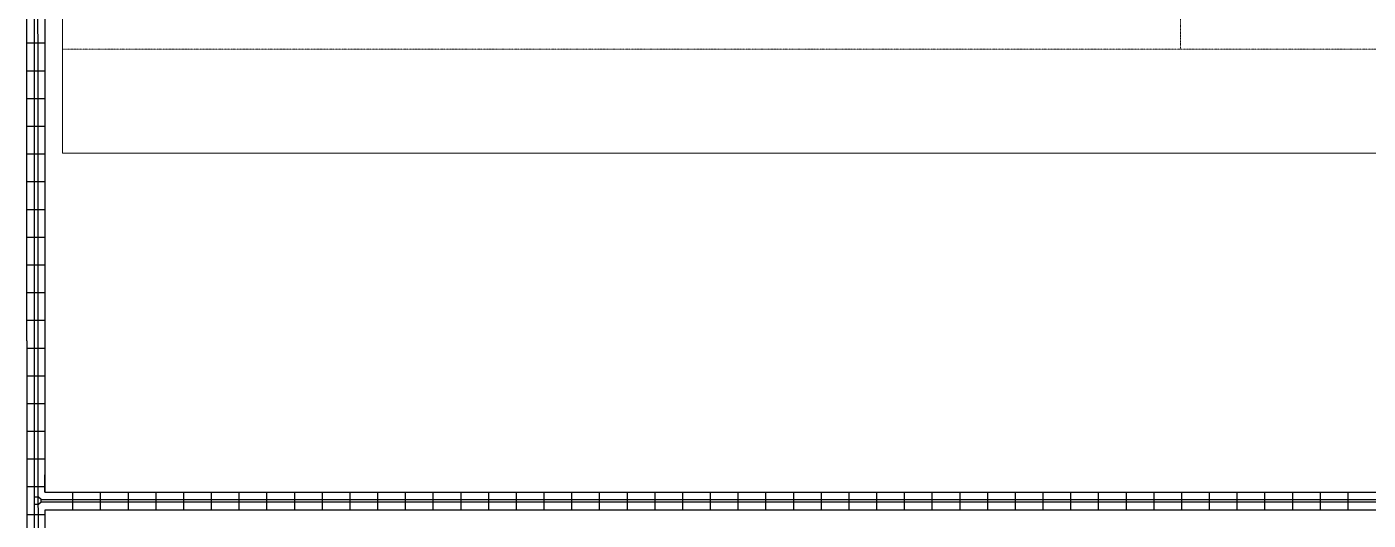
# Model space of a CAD drawing. Header units: inches. Extents: x 19 to 1016051, y 34 to 210034.
# Drawn here: x 147802 to 176833, y 96398 to 107072 of the extents above; entities that cross this region are included whole.
import ezdxf

# ---------------------------------------------------------------- set-up
doc = ezdxf.new("R2010")
doc.units = ezdxf.units.IN
doc.header["$MEASUREMENT"] = 0
doc.linetypes.add('DASHDOT2', pattern=[0.5, 0.25, -0.125, 0, -0.125])
doc.layers.add('CABLE TRAY INSTRUMENTATION', color=7, linetype='Continuous')
doc.layers.add('cables', color=7, linetype='Continuous')
doc.layers.add('Layout', color=6, linetype='Continuous', lineweight=20)

msp = doc.modelspace()

# ---------------------------------------------------------------- linework, layer by layer
at = {"layer": 'CABLE TRAY INSTRUMENTATION', "color": 6}
for p, q in [((148192, 122672), (148192, 97007)), ((147802, 100281), (147802, 122272)), ((147802, 106723), (148192, 106723)), ((147802, 106723), (148192, 106723)), ((147802, 106123), (148192, 106123)), ((147802, 106123), (148192, 106123)), ((147802, 106123), (148192, 106123)), ((147802, 105523), (148192, 105523)), ((147802, 105523), (148192, 105523)), ((147802, 104923), (148192, 104923)), ((147802, 104923), (148192, 104923)), ((147802, 104323), (148192, 104323)), ((147802, 103723), (148192, 103723)), ((147802, 103723), (148192, 103723)), ((147802, 103723), (148192, 103723)), ((147802, 103123), (148192, 103123)), ((147802, 103123), (148192, 103123)), ((147802, 102523), (148192, 102523)), ((147802, 102523), (148192, 102523)), ((147802, 101923), (148192, 101923)), ((147802, 101923), (148192, 101923)), ((147802, 101323), (148192, 101323)), ((147802, 101323), (148192, 101323)), ((147802, 101323), (148192, 101323)), ((147802, 100723), (148192, 100723)), ((147802, 100723), (148192, 100723)), ((147802, 100281), (147802, 50481)), ((147802, 100123), (148192, 100123)), ((147802, 100123), (148192, 100123)), ((147802, 99523), (148192, 99523)), ((147802, 99523), (148192, 99523)), ((147802, 98923), (148192, 98923)), ((147802, 98923), (148192, 98923)), ((147802, 98923), (148192, 98923)), ((147802, 98323), (148192, 98323)), ((147802, 98323), (148192, 98323)), ((147802, 97723), (148192, 97723)), ((147802, 97723), (148192, 97723)), ((148192, 97007), (148192, 97382)), ((147802, 97123), (148192, 97123)), ((147802, 97123), (148192, 97123)), ((148192, 97007), (190620, 97007)), ((148192, 97007), (148792, 97007)), ((148192, 97007), (148792, 97007)), ((148792, 97007), (148792, 96617)), ((149392, 97007), (149392, 96617)), ((149992, 97007), (149992, 96617)), ((150592, 97007), (150592, 96617)), ((151192, 97007), (151192, 96617)), ((151192, 97007), (151192, 96617)), ((151792, 97007), (151792, 96617)), ((152392, 97007), (152392, 96617)), ((152992, 97007), (152992, 96617)), ((153592, 97007), (153592, 96617)), ((153592, 97007), (153592, 96617)), ((154192, 97007), (154192, 96617)), ((154792, 97007), (154792, 96617)), ((155392, 97007), (155392, 96617)), ((155992, 97007), (155992, 96617)), ((155992, 97007), (155992, 96617)), ((156592, 97007), (156592, 96617)), ((157192, 97007), (157192, 96617)), ((157792, 97007), (157792, 96617)), ((158392, 97007), (158392, 96617)), ((158392, 97007), (158392, 96617)), ((158992, 97007), (158992, 96617)), ((159592, 97007), (159592, 96617)), ((160192, 97007), (160192, 96617)), ((160792, 97007), (160792, 96617)), ((160792, 97007), (160792, 96617)), ((161392, 97007), (161392, 96617)), ((161992, 97007), (161992, 96617)), ((162592, 97007), (162592, 96617)), ((163192, 97007), (163192, 96617)), ((163192, 97007), (163192, 96617)), ((163792, 97007), (163792, 96617)), ((164392, 97007), (164392, 96617)), ((164992, 97007), (164992, 96617)), ((165592, 97007), (165592, 96617)), ((165592, 97007), (165592, 96617)), ((166192, 97007), (166192, 96617)), ((166792, 97007), (166792, 96617)), ((167392, 97007), (167392, 96617)), ((167992, 97007), (167992, 96617)), ((167992, 97007), (167992, 96617)), ((168592, 97007), (168592, 96617)), ((169192, 97007), (169192, 96617)), ((169792, 97007), (169792, 96617)), ((170392, 97007), (170392, 96617)), ((170392, 97007), (170392, 96617)), ((170992, 97007), (170992, 96617)), ((171592, 97007), (171592, 96617)), ((172192, 97007), (172192, 96617)), ((172792, 97007), (172792, 96617)), ((172792, 97007), (172792, 96617)), ((173392, 97007), (173392, 96617)), ((173992, 97007), (173992, 96617)), ((174592, 97007), (174592, 96617)), ((175192, 97007), (175192, 96617)), ((175192, 97007), (175192, 96617)), ((175792, 97007), (175792, 96617)), ((176392, 97007), (176392, 96617)), ((147802, 96523), (148192, 96523)), ((147802, 96523), (148192, 96523)), ((147802, 96523), (148192, 96523)), ((148192, 96617), (148192, 50331)), ((190620, 96617), (148192, 96617))]:
    msp.add_line(p, q, dxfattribs=at)
at = {"layer": 'cables'}
for p, q in [((148057, 96898), (147969, 96898)), ((148057, 96734), (147969, 96734)), ((148110, 96845), (148057, 96898)), ((148110, 96787), (148057, 96734))]:
    msp.add_line(p, q, dxfattribs=at)
msp.add_lwpolyline([(147969, 50532), (147969, 122303), (148025, 122303), (148077, 50532)], dxfattribs=at)
msp.add_lwpolyline([(148110, 96845), (190519, 96845), (190519, 96788), (148110, 96788)], close=True, dxfattribs=at)
at = {"layer": 'Layout', "color": 252, "linetype": 'DASHDOT2', "ltscale": 5}
for p, q in [((172774, 170592), (172774, 106592)), ((148574, 106592), (222127, 106592)), ((148574, 106592), (222127, 106592)), ((148574, 106592), (222127, 106592))]:
    msp.add_line(p, q, dxfattribs=at)
at = {"layer": 'Layout', "color": 252}
for q in [(148574, 108842), (176674, 104342), (181674, 104342)]:
    msp.add_line((148574, 104342), q, dxfattribs=at)

doc.saveas('drawing.dxf')
